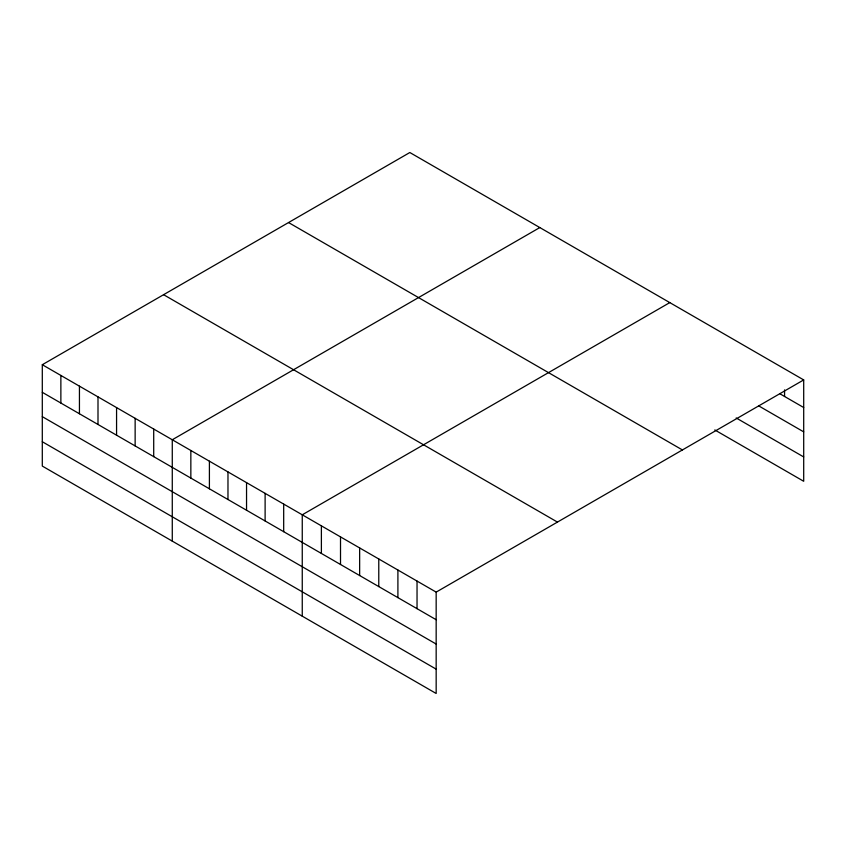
<?xml version="1.0" encoding="UTF-8"?>
<svg xmlns="http://www.w3.org/2000/svg" width="846" height="846" viewBox="0 0 846 846"><rect width="100%" height="100%" fill="white"/><g stroke="black" fill="none" stroke-linecap="round" stroke-linejoin="round"><path stroke-width="1.27" d="M42.3 364.721L436.166 592.115L436.166 693.477L42.3 466.083L42.3 364.721L409.834 152.523L803.7 379.917L803.7 481.279L714.796 429.948M539.811 227.563L172.277 439.761L172.277 541.123M669.789 302.604L302.255 514.802L302.255 616.163M436.166 592.115L803.7 379.917M780.065 393.876L803.7 407.518M758.682 405.869L803.7 431.862M736.179 417.956L803.7 456.935M288.549 222.551L682.415 449.945M163.585 294.694L557.451 522.088M42.3 392.322L436.166 619.716M42.3 416.655L436.166 644.049M42.3 441.739L436.166 669.133M784.57 389.9L784.57 396.478M417.036 581.075L417.036 608.665M397.906 570.024L397.906 597.625M378.775 558.984L378.775 586.574M359.645 547.933L359.645 575.534M340.515 536.893L340.515 564.494M321.385 525.852L321.385 553.443M283.685 504.079L283.685 531.679M265.115 493.366L265.115 520.956M246.546 482.643L246.546 510.244M227.976 471.92L227.976 499.521M209.406 461.207L209.406 488.798M190.847 450.484L190.847 478.075M153.708 429.038L153.708 456.639M135.138 418.326L135.138 445.916M116.568 407.603L116.568 435.204M97.999 396.88L97.999 424.481M79.439 386.157L79.439 413.757M60.87 375.444L60.87 403.034"/></g></svg>
